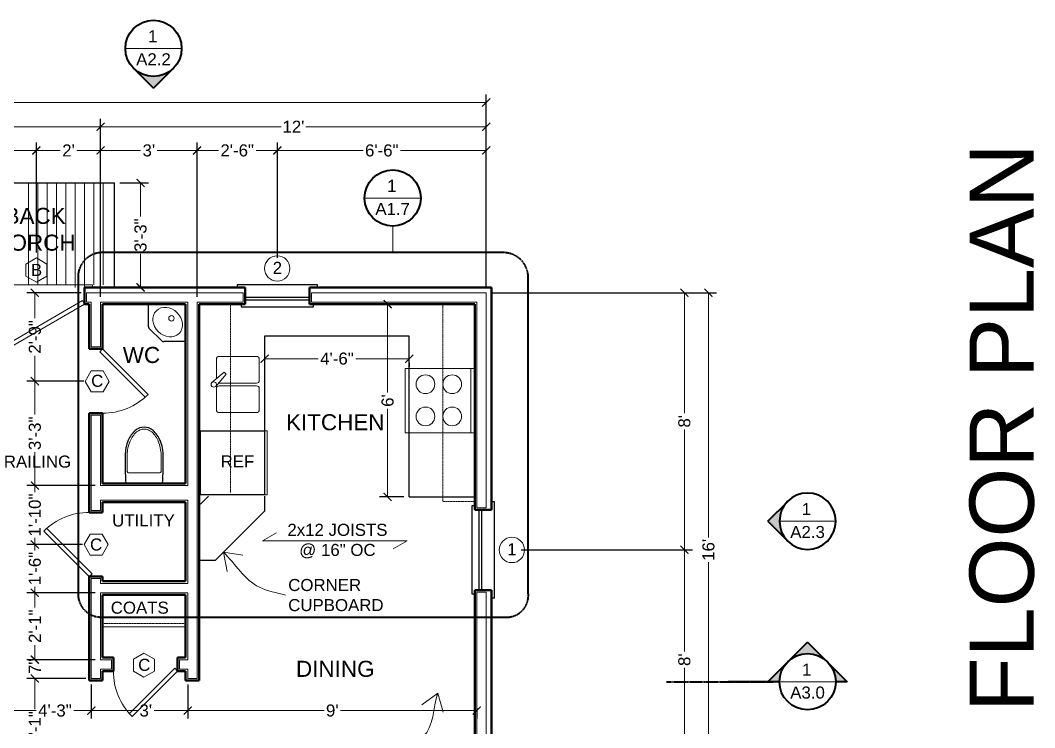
# Model space of a CAD drawing. Header units: inches. Extents: x -54 to 15382, y 469 to 41738.
# Drawn here: x 2046 to 2424.8, y 6606.9 to 6871 of the extents above; entities that cross this region are included whole.
import ezdxf

# ---------------------------------------------------------------- set-up
doc = ezdxf.new("R2010")
doc.units = ezdxf.units.IN
doc.header["$MEASUREMENT"] = 0
doc.linetypes.add('CENTER', pattern=[2, 1.25, -0.25, 0.25, -0.25])
doc.linetypes.add('DASHED2', pattern=[0.375, 0.25, -0.125])
doc.layers.get('0').update_dxf_attribs({"lineweight": 9})
for name, color, linetype, lineweight in [('1', 7, 'Continuous', 9), ('2', 7, 'Continuous', 18), ('3', 7, 'Continuous', 30), ('5', 7, 'Continuous', 50), ('A-DIMSx', 7, 'Continuous', 9), ('A-LINK', 7, 'Continuous', 40), ('A-SYMB', 7, 'Continuous', 18), ('A-TEXTx', 7, 'Continuous', 18)]:
    doc.layers.add(name, color=color, linetype=linetype, lineweight=lineweight)
doc.styles.get("Standard").update_dxf_attribs({"font": 'arial.ttf'})
doc.dimstyles.get("Standard").update_dxf_attribs({"dimtxt": 3, "dimasz": 2, "dimexe": 0.03125, "dimexo": 0.0625, "dimgap": 0.03125, "dimtad": 0, "dimtoh": 1, "dimdec": 4, "dimlfac": 0.99985, "dimzin": 0, "dimdsep": 46, "dimlunit": 4, "dimtxsty": 'Standard', "dimblk": 'ARCHTICK', "dimblk1": 'ARCHTICK', "dimblk2": 'ARCHTICK', "dimcen": 0.09, "dimclrt": 256, "dimadec": 0, "dimazin": 0, "dimtfac": 1, "dimtdec": 4, "dimtofl": 0, "dimtmove": 0, "dimatfit": 3, "dimfxl": 1, "dimtolj": 1, "dimtzin": 0, "dimarcsym": 0})

# ---------------------------------------------------------------- blocks, each defined once
blk = doc.blocks.new('window plan 24')
at = {"layer": '1'}
for p, q in [((181.69, 1833.26), (181.69, 1836.76)), ((207.19, 1833.26), (207.19, 1836.76))]:
    blk.add_line(p, q, dxfattribs=at)
at = {"layer": '3'}
for p, q in [((209.44, 1839.76), (179.44, 1839.76)), ((179.44, 1839.76), (179.44, 1838.76)), ((209.44, 1838.76), (209.44, 1839.76)), ((206.44, 1835.04), (182.44, 1835.04)), ((206.44, 1834.04), (182.44, 1834.04)), ((180.94, 1832.51), (180.94, 1831.51)), ((180.94, 1831.51), (207.94, 1831.51)), ((207.94, 1831.51), (207.94, 1832.51))]:
    blk.add_line(p, q, dxfattribs=at)
at = {"layer": '5'}
for p, q in [((182.44, 1832.51), (182.44, 1838.76)), ((206.44, 1832.51), (206.44, 1838.76))]:
    blk.add_line(p, q, dxfattribs=at)
blk = doc.blocks.new('window plan 30')
at = {"layer": '1'}
for p, q in [((181.94, 1684.26), (181.94, 1680.76)), ((213.44, 1684.26), (213.44, 1680.76))]:
    blk.add_line(p, q, dxfattribs=at)
at = {"layer": '3'}
for p, q in [((181.19, 1685.01), (181.19, 1686.01)), ((181.19, 1686.01), (214.19, 1686.01)), ((214.19, 1686.01), (214.19, 1685.01)), ((212.69, 1683.48), (182.69, 1683.48)), ((212.69, 1682.48), (182.69, 1682.48)), ((179.69, 1677.76), (179.69, 1678.76)), ((215.69, 1678.76), (215.69, 1677.76)), ((215.69, 1677.76), (179.69, 1677.76))]:
    blk.add_line(p, q, dxfattribs=at)
at = {"layer": '5'}
for p, q in [((182.69, 1685.01), (182.69, 1678.76)), ((212.69, 1685.01), (212.69, 1678.76))]:
    blk.add_line(p, q, dxfattribs=at)
blk = doc.blocks.new('door plan 24')
at = {"layer": '1'}
for p, q in [((356.81, 1360.16), (360.31, 1360.16)), ((357.12, 1336.47), (340.15, 1353.44)), ((356.06, 1335.41), (339.09, 1352.38)), ((356.06, 1335.41), (357.12, 1336.47)), ((356.81, 1334.66), (360.31, 1334.66))]:
    blk.add_line(p, q, dxfattribs=at)
blk.add_arc((356.06, 1335.41), 24, 90, 135, dxfattribs=at)
at = {"layer": '5'}
for p, q in [((361.06, 1359.41), (356.06, 1359.41)), ((361.06, 1335.41), (356.06, 1335.41))]:
    blk.add_line(p, q, dxfattribs=at)
blk = doc.blocks.new('door plan 36 thirdclosed')
at = {"layer": '1'}
for p, q in [((6155.96, 1261.81), (6155.96, 1265.31)), ((6193.46, 1261.81), (6193.46, 1265.31))]:
    blk.add_line(p, q, dxfattribs=at)
at = {"layer": '1', "lineweight": 5, "ltscale": 0.1}
for p, q in [((6191.96, 1262.36), (6160.78, 1244.36)), ((6191.96, 1262.36), (6192.71, 1261.06)), ((6192.71, 1261.06), (6161.53, 1243.06))]:
    blk.add_line(p, q, dxfattribs=at)
at = {"layer": '1'}
blk.add_arc((6192.71, 1261.06), 36, 180, 210, dxfattribs=at)
at = {"layer": '2'}
for p, q in [((6195.71, 1268.31), (6153.71, 1268.31)), ((6153.71, 1268.31), (6153.71, 1267.31)), ((6195.71, 1267.31), (6195.71, 1268.31))]:
    blk.add_line(p, q, dxfattribs=at)
at = {"layer": '5'}
for p, q in [((6156.71, 1261.06), (6156.71, 1267.31)), ((6192.71, 1261.06), (6192.71, 1267.31))]:
    blk.add_line(p, q, dxfattribs=at)
blk = doc.blocks.new('_ArchTick')
at = {"color": 0, "linetype": 'ByBlock', "lineweight": 0, "const_width": 0.15}
blk.add_lwpolyline([(-0.5, -0.5), (0.5, 0.5)], dxfattribs=at)
blk = doc.blocks.new('*D47')
at = {"layer": 'A-DIMSx', "color": 0, "lineweight": -2, "ltscale": 0.1}
for p, q in [((2020, 6812.27), (2020, 6825.4)), ((2052, 6784.28), (2052, 6825.4))]:
    blk.add_line(p, q, dxfattribs=at)
at = {"layer": 'A-DIMSx', "color": 0, "lineweight": 5, "ltscale": 0.1}
for p, q in [((2020, 6822.4), (2028.97, 6822.4)), ((2052, 6822.4), (2043.03, 6822.4))]:
    blk.add_line(p, q, dxfattribs=at)
at = {"layer": 'A-DIMSx', "color": 0, "lineweight": 5, "xscale": 3, "yscale": 3, "zscale": 3, "rotation": 180}
blk.add_blockref('_ArchTick', (2020, 6822.4), dxfattribs=at)
at = {"layer": 'A-DIMSx', "color": 0, "lineweight": 5, "xscale": 3, "yscale": 3, "zscale": 3}
blk.add_blockref('_ArchTick', (2052, 6822.4), dxfattribs=at)
at = {"layer": 'A-DIMSx', "ltscale": 0.25, "insert": (2036, 6822.4), "char_height": 4.5, "attachment_point": 5}
blk.add_mtext('\\A1;2\'-8"', dxfattribs=at)
blk = doc.blocks.new('*D48')
at = {"layer": 'A-DIMSx', "color": 0, "lineweight": -2, "ltscale": 0.1}
for p, q in [((2052, 6784.28), (2052, 6825.4)), ((2076, 6773.78), (2076, 6825.4))]:
    blk.add_line(p, q, dxfattribs=at)
at = {"layer": 'A-DIMSx', "color": 0, "lineweight": 5, "ltscale": 0.1}
for p, q in [((2052, 6822.4), (2060.89, 6822.4)), ((2076, 6822.4), (2067.11, 6822.4))]:
    blk.add_line(p, q, dxfattribs=at)
at = {"layer": 'A-DIMSx', "color": 0, "lineweight": 5, "xscale": 3, "yscale": 3, "zscale": 3, "rotation": 180}
blk.add_blockref('_ArchTick', (2052, 6822.4), dxfattribs=at)
at = {"layer": 'A-DIMSx', "color": 0, "lineweight": 5, "xscale": 3, "yscale": 3, "zscale": 3}
blk.add_blockref('_ArchTick', (2076, 6822.4), dxfattribs=at)
at = {"layer": 'A-DIMSx', "ltscale": 0.25, "insert": (2064, 6822.4), "char_height": 4.5, "attachment_point": 5}
blk.add_mtext("\\A1;2'", dxfattribs=at)
blk = doc.blocks.new('*D49')
at = {"layer": 'A-DIMSx', "color": 0, "lineweight": -2, "ltscale": 0.1}
for p, q in [((2076, 6773.78), (2076, 6825.4)), ((2112, 6773.78), (2112, 6825.4))]:
    blk.add_line(p, q, dxfattribs=at)
at = {"layer": 'A-DIMSx', "color": 0, "lineweight": 5, "ltscale": 0.1}
for p, q in [((2076, 6822.4), (2090.93, 6822.4)), ((2112, 6822.4), (2097.07, 6822.4))]:
    blk.add_line(p, q, dxfattribs=at)
at = {"layer": 'A-DIMSx', "color": 0, "lineweight": 5, "xscale": 3, "yscale": 3, "zscale": 3, "rotation": 180}
blk.add_blockref('_ArchTick', (2076, 6822.4), dxfattribs=at)
at = {"layer": 'A-DIMSx', "color": 0, "lineweight": 5, "xscale": 3, "yscale": 3, "zscale": 3}
blk.add_blockref('_ArchTick', (2112, 6822.4), dxfattribs=at)
at = {"layer": 'A-DIMSx', "ltscale": 0.25, "insert": (2094, 6822.4), "char_height": 4.5, "attachment_point": 5}
blk.add_mtext("\\A1;3'", dxfattribs=at)
blk = doc.blocks.new('*D50')
at = {"layer": 'A-DIMSx', "color": 0, "lineweight": -2, "ltscale": 0.1}
for p, q in [((2142, 6782.28), (2142, 6825.4)), ((2220, 6777.28), (2220, 6825.4))]:
    blk.add_line(p, q, dxfattribs=at)
at = {"layer": 'A-DIMSx', "color": 0, "lineweight": 5, "ltscale": 0.1}
for p, q in [((2142, 6822.4), (2174.01, 6822.4)), ((2220, 6822.4), (2187.99, 6822.4))]:
    blk.add_line(p, q, dxfattribs=at)
at = {"layer": 'A-DIMSx', "color": 0, "lineweight": 5, "xscale": 3, "yscale": 3, "zscale": 3, "rotation": 180}
blk.add_blockref('_ArchTick', (2142, 6822.4), dxfattribs=at)
at = {"layer": 'A-DIMSx', "color": 0, "lineweight": 5, "xscale": 3, "yscale": 3, "zscale": 3}
blk.add_blockref('_ArchTick', (2220, 6822.4), dxfattribs=at)
at = {"layer": 'A-DIMSx', "ltscale": 0.25, "insert": (2181, 6822.4), "char_height": 4.5, "attachment_point": 5}
blk.add_mtext('\\A1;6\'-6"', dxfattribs=at)
blk = doc.blocks.new('*D51')
at = {"layer": 'A-DIMSx', "color": 0, "lineweight": -2, "ltscale": 0.1}
for p, q in [((2112, 6767.77), (2112, 6825.4)), ((2142, 6782.28), (2142, 6825.4))]:
    blk.add_line(p, q, dxfattribs=at)
at = {"layer": 'A-DIMSx', "color": 0, "lineweight": 5, "ltscale": 0.1}
for p, q in [((2112, 6822.4), (2119.97, 6822.4)), ((2142, 6822.4), (2134.03, 6822.4))]:
    blk.add_line(p, q, dxfattribs=at)
at = {"layer": 'A-DIMSx', "color": 0, "lineweight": 5, "xscale": 3, "yscale": 3, "zscale": 3, "rotation": 180}
blk.add_blockref('_ArchTick', (2112, 6822.4), dxfattribs=at)
at = {"layer": 'A-DIMSx', "color": 0, "lineweight": 5, "xscale": 3, "yscale": 3, "zscale": 3}
blk.add_blockref('_ArchTick', (2142, 6822.4), dxfattribs=at)
at = {"layer": 'A-DIMSx', "ltscale": 0.25, "insert": (2127, 6822.4), "char_height": 4.5, "attachment_point": 5}
blk.add_mtext('\\A1;2\'-6"', dxfattribs=at)
blk = doc.blocks.new('*D52')
at = {"layer": 'A-DIMSx', "color": 0, "lineweight": -2, "ltscale": 0.1}
for p, q in [((1836, 6777.28), (1836, 6843.28)), ((2220, 6777.28), (2220, 6843.28))]:
    blk.add_line(p, q, dxfattribs=at)
at = {"layer": 'A-DIMSx', "color": 0, "lineweight": 5, "ltscale": 0.1}
for p, q in [((1836, 6840.28), (2023.18, 6840.28)), ((2220, 6840.28), (2032.82, 6840.28))]:
    blk.add_line(p, q, dxfattribs=at)
at = {"layer": 'A-DIMSx', "color": 0, "lineweight": 5, "xscale": 3, "yscale": 3, "zscale": 3, "rotation": 180}
blk.add_blockref('_ArchTick', (1836, 6840.28), dxfattribs=at)
at = {"layer": 'A-DIMSx', "color": 0, "lineweight": 5, "xscale": 3, "yscale": 3, "zscale": 3}
blk.add_blockref('_ArchTick', (2220, 6840.28), dxfattribs=at)
at = {"layer": 'A-DIMSx', "ltscale": 0.25, "insert": (2028, 6840.28), "char_height": 4.5, "attachment_point": 5}
blk.add_mtext("\\A1;32'", dxfattribs=at)
blk = doc.blocks.new('*D54')
at = {"layer": 'A-DIMSx', "color": 0, "lineweight": -2, "ltscale": 0.1}
for p, q in [((2076, 6767.77), (2076, 6834.27)), ((2220, 6771.27), (2220, 6834.27))]:
    blk.add_line(p, q, dxfattribs=at)
at = {"layer": 'A-DIMSx', "color": 0, "lineweight": 5, "ltscale": 0.1}
for p, q in [((2076, 6831.27), (2143.39, 6831.27)), ((2220, 6831.27), (2152.61, 6831.27))]:
    blk.add_line(p, q, dxfattribs=at)
at = {"layer": 'A-DIMSx', "color": 0, "lineweight": 5, "xscale": 3, "yscale": 3, "zscale": 3, "rotation": 180}
blk.add_blockref('_ArchTick', (2076, 6831.27), dxfattribs=at)
at = {"layer": 'A-DIMSx', "color": 0, "lineweight": 5, "xscale": 3, "yscale": 3, "zscale": 3}
blk.add_blockref('_ArchTick', (2220, 6831.27), dxfattribs=at)
at = {"layer": 'A-DIMSx', "ltscale": 0.25, "insert": (2148, 6831.27), "char_height": 4.5, "attachment_point": 5}
blk.add_mtext("\\A1;12'", dxfattribs=at)
blk = doc.blocks.new('*D55')
at = {"layer": 'A-DIMSx', "color": 0, "lineweight": -2, "ltscale": 0.1}
for p, q in [((2222, 6769.27), (2306, 6769.27)), ((2222, 6577.27), (2306, 6577.27))]:
    blk.add_line(p, q, dxfattribs=at)
at = {"layer": 'A-DIMSx', "color": 0, "lineweight": 5, "ltscale": 0.1}
for p, q in [((2303, 6769.27), (2303, 6677.88)), ((2303, 6577.27), (2303, 6668.67))]:
    blk.add_line(p, q, dxfattribs=at)
at = {"layer": 'A-DIMSx', "color": 0, "lineweight": 5, "xscale": 3, "yscale": 3, "zscale": 3}
for p, rotation in [((2303, 6769.27), 90), ((2303, 6577.27), 270)]:
    blk.add_blockref('_ArchTick', p, dxfattribs=dict(at, rotation=rotation))
at = {"layer": 'A-DIMSx', "ltscale": 0.25, "insert": (2303, 6673.27), "char_height": 4.5, "attachment_point": 5, "rotation": 90}
blk.add_mtext("\\A1;16'", dxfattribs=at)
blk = doc.blocks.new('*D71')
at = {"layer": 'A-DIMSx', "color": 0, "lineweight": -2, "ltscale": 0.1}
for p, q in [((2070.5, 6625.27), (2048.43, 6625.27)), ((2070.5, 6588.27), (2048.43, 6588.27))]:
    blk.add_line(p, q, dxfattribs=at)
at = {"layer": 'A-DIMSx', "color": 0, "lineweight": 5, "ltscale": 0.1}
for p, q in [((2051.43, 6625.27), (2051.43, 6613.77)), ((2051.43, 6588.27), (2051.43, 6599.78))]:
    blk.add_line(p, q, dxfattribs=at)
at = {"layer": 'A-DIMSx', "color": 0, "lineweight": 5, "xscale": 3, "yscale": 3, "zscale": 3}
for p, rotation in [((2051.43, 6625.27), 90), ((2051.43, 6588.27), 270)]:
    blk.add_blockref('_ArchTick', p, dxfattribs=dict(at, rotation=rotation))
at = {"layer": 'A-DIMSx', "ltscale": 0.25, "insert": (2051.43, 6606.77), "char_height": 4.5, "attachment_point": 5, "rotation": 90}
blk.add_mtext('\\A1;3\'-1"', dxfattribs=at)
blk = doc.blocks.new('*D72')
at = {"layer": 'A-DIMSx', "color": 0, "lineweight": -2, "ltscale": 0.1}
for p, q in [((2074, 6657.27), (2048.43, 6657.27)), ((2074, 6632.27), (2048.43, 6632.27))]:
    blk.add_line(p, q, dxfattribs=at)
at = {"layer": 'A-DIMSx', "color": 0, "lineweight": 5, "ltscale": 0.1}
for p, q in [((2051.43, 6657.27), (2051.43, 6651.81)), ((2051.43, 6632.27), (2051.43, 6637.74))]:
    blk.add_line(p, q, dxfattribs=at)
at = {"layer": 'A-DIMSx', "color": 0, "lineweight": 5, "xscale": 3, "yscale": 3, "zscale": 3}
for p, rotation in [((2051.43, 6657.27), 90), ((2051.43, 6632.27), 270)]:
    blk.add_blockref('_ArchTick', p, dxfattribs=dict(at, rotation=rotation))
at = {"layer": 'A-DIMSx', "ltscale": 0.25, "insert": (2051.43, 6644.77), "char_height": 4.5, "attachment_point": 5, "rotation": 90}
blk.add_mtext('\\A1;2\'-1"', dxfattribs=at)
blk = doc.blocks.new('*D73')
at = {"layer": 'A-DIMSx', "color": 0, "lineweight": -2, "ltscale": 0.1}
for p, q in [((2069.24, 6675.28), (2048.43, 6675.28)), ((2074, 6657.27), (2048.43, 6657.27))]:
    blk.add_line(p, q, dxfattribs=at)
at = {"layer": 'A-DIMSx', "color": 0, "lineweight": 5, "ltscale": 0.1}
for p, q in [((2051.43, 6675.28), (2051.43, 6673.06)), ((2051.43, 6657.27), (2051.43, 6659.49))]:
    blk.add_line(p, q, dxfattribs=at)
at = {"layer": 'A-DIMSx', "color": 0, "lineweight": 5, "xscale": 3, "yscale": 3, "zscale": 3}
for p, rotation in [((2051.43, 6675.28), 90), ((2051.43, 6657.27), 270)]:
    blk.add_blockref('_ArchTick', p, dxfattribs=dict(at, rotation=rotation))
at = {"layer": 'A-DIMSx', "ltscale": 0.25, "insert": (2051.43, 6666.28), "char_height": 4.5, "attachment_point": 5, "rotation": 90}
blk.add_mtext('\\A1;1\'-6"', dxfattribs=at)
blk = doc.blocks.new('*D74')
at = {"layer": 'A-DIMSx', "color": 0, "lineweight": -2, "ltscale": 0.1}
for p, q in [((2074, 6697.27), (2048.43, 6697.27)), ((2069.24, 6675.28), (2048.43, 6675.28))]:
    blk.add_line(p, q, dxfattribs=at)
at = {"layer": 'A-DIMSx', "color": 0, "lineweight": 5, "ltscale": 0.1}
for p, q in [((2051.43, 6697.27), (2051.43, 6694.81)), ((2051.43, 6675.28), (2051.43, 6677.74))]:
    blk.add_line(p, q, dxfattribs=at)
at = {"layer": 'A-DIMSx', "color": 0, "lineweight": 5, "xscale": 3, "yscale": 3, "zscale": 3}
for p, rotation in [((2051.43, 6697.27), 90), ((2051.43, 6675.28), 270)]:
    blk.add_blockref('_ArchTick', p, dxfattribs=dict(at, rotation=rotation))
at = {"layer": 'A-DIMSx', "ltscale": 0.25, "insert": (2051.43, 6686.28), "char_height": 4.5, "attachment_point": 5, "rotation": 90}
blk.add_mtext('\\A1;1\'-10"', dxfattribs=at)
blk = doc.blocks.new('*D75')
at = {"layer": 'A-DIMSx', "color": 0, "lineweight": -2, "ltscale": 0.1}
for p, q in [((2069.75, 6736.28), (2048.43, 6736.28)), ((2074, 6697.27), (2048.43, 6697.27))]:
    blk.add_line(p, q, dxfattribs=at)
at = {"layer": 'A-DIMSx', "color": 0, "lineweight": 5, "ltscale": 0.1}
for p, q in [((2051.43, 6736.28), (2051.43, 6723.77)), ((2051.43, 6697.27), (2051.43, 6709.78))]:
    blk.add_line(p, q, dxfattribs=at)
at = {"layer": 'A-DIMSx', "color": 0, "lineweight": 5, "xscale": 3, "yscale": 3, "zscale": 3}
for p, rotation in [((2051.43, 6736.28), 90), ((2051.43, 6697.27), 270)]:
    blk.add_blockref('_ArchTick', p, dxfattribs=dict(at, rotation=rotation))
at = {"layer": 'A-DIMSx', "ltscale": 0.25, "insert": (2051.43, 6716.78), "char_height": 4.5, "attachment_point": 5, "rotation": 90}
blk.add_mtext('\\A1;3\'-3"', dxfattribs=at)
blk = doc.blocks.new('*D76')
at = {"layer": 'A-DIMSx', "color": 0, "lineweight": -2, "ltscale": 0.1}
for p, q in [((2068.75, 6769.27), (2048.43, 6769.27)), ((2069.75, 6736.28), (2048.43, 6736.28))]:
    blk.add_line(p, q, dxfattribs=at)
at = {"layer": 'A-DIMSx', "color": 0, "lineweight": 5, "ltscale": 0.1}
for p, q in [((2051.43, 6769.27), (2051.43, 6759.81)), ((2051.43, 6736.28), (2051.43, 6745.74))]:
    blk.add_line(p, q, dxfattribs=at)
at = {"layer": 'A-DIMSx', "color": 0, "lineweight": 5, "xscale": 3, "yscale": 3, "zscale": 3}
for p, rotation in [((2051.43, 6769.27), 90), ((2051.43, 6736.28), 270)]:
    blk.add_blockref('_ArchTick', p, dxfattribs=dict(at, rotation=rotation))
at = {"layer": 'A-DIMSx', "ltscale": 0.25, "insert": (2051.43, 6752.78), "char_height": 4.5, "attachment_point": 5, "rotation": 90}
blk.add_mtext('\\A1;2\'-9"', dxfattribs=at)
blk = doc.blocks.new('*D78')
at = {"layer": 'A-DIMSx', "color": 0, "lineweight": -2, "ltscale": 0.1}
for p, q in [((2021.5, 6624.77), (2021.5, 6610.26)), ((2072.5, 6623.02), (2072.5, 6610.26))]:
    blk.add_line(p, q, dxfattribs=at)
at = {"layer": 'A-DIMSx', "color": 0, "lineweight": 5, "ltscale": 0.1}
for p, q in [((2021.5, 6613.26), (2051.86, 6613.26)), ((2072.5, 6613.26), (2066, 6613.26))]:
    blk.add_line(p, q, dxfattribs=at)
at = {"layer": 'A-DIMSx', "color": 0, "lineweight": 5, "xscale": 3, "yscale": 3, "zscale": 3, "rotation": 180}
blk.add_blockref('_ArchTick', (2021.5, 6613.26), dxfattribs=at)
at = {"layer": 'A-DIMSx', "color": 0, "lineweight": 5, "xscale": 3, "yscale": 3, "zscale": 3}
blk.add_blockref('_ArchTick', (2072.5, 6613.26), dxfattribs=at)
at = {"layer": 'A-DIMSx', "ltscale": 0.25, "insert": (2058.93, 6613.26), "char_height": 4.5, "attachment_point": 5}
blk.add_mtext('\\A1;4\'-3"', dxfattribs=at)
blk = doc.blocks.new('*D79')
at = {"layer": 'A-DIMSx', "color": 0, "lineweight": -2, "ltscale": 0.1}
for p, q in [((2072.5, 6623.02), (2072.5, 6610.26)), ((2108.5, 6623.02), (2108.5, 6610.26))]:
    blk.add_line(p, q, dxfattribs=at)
at = {"layer": 'A-DIMSx', "color": 0, "lineweight": 5, "ltscale": 0.1}
for p, q in [((2072.5, 6613.26), (2089.79, 6613.26)), ((2108.5, 6613.26), (2095.93, 6613.26))]:
    blk.add_line(p, q, dxfattribs=at)
at = {"layer": 'A-DIMSx', "color": 0, "lineweight": 5, "xscale": 3, "yscale": 3, "zscale": 3, "rotation": 180}
blk.add_blockref('_ArchTick', (2072.5, 6613.26), dxfattribs=at)
at = {"layer": 'A-DIMSx', "color": 0, "lineweight": 5, "xscale": 3, "yscale": 3, "zscale": 3}
blk.add_blockref('_ArchTick', (2108.5, 6613.26), dxfattribs=at)
at = {"layer": 'A-DIMSx', "ltscale": 0.25, "insert": (2092.86, 6613.26), "char_height": 4.5, "attachment_point": 5}
blk.add_mtext("\\A1;3'", dxfattribs=at)
blk = doc.blocks.new('*D80')
at = {"layer": 'A-DIMSx', "color": 0, "lineweight": -2, "ltscale": 0.1}
for p, q in [((2108.5, 6623.02), (2108.5, 6610.26)), ((2216.5, 6614.2), (2216.5, 6610.26))]:
    blk.add_line(p, q, dxfattribs=at)
at = {"layer": 'A-DIMSx', "color": 0, "lineweight": 5, "ltscale": 0.1}
for p, q in [((2108.5, 6613.26), (2159.44, 6613.26)), ((2216.5, 6613.26), (2165.56, 6613.26))]:
    blk.add_line(p, q, dxfattribs=at)
at = {"layer": 'A-DIMSx', "color": 0, "lineweight": 5, "xscale": 3, "yscale": 3, "zscale": 3, "rotation": 180}
blk.add_blockref('_ArchTick', (2108.5, 6613.26), dxfattribs=at)
at = {"layer": 'A-DIMSx', "color": 0, "lineweight": 5, "xscale": 3, "yscale": 3, "zscale": 3}
blk.add_blockref('_ArchTick', (2216.5, 6613.26), dxfattribs=at)
at = {"layer": 'A-DIMSx', "ltscale": 0.25, "insert": (2162.5, 6613.26), "char_height": 4.5, "attachment_point": 5}
blk.add_mtext("\\A1;9'", dxfattribs=at)
blk = doc.blocks.new('Elevation Callout - 1')
at = {"layer": 'A-LINK', "ltscale": 0.1}
blk.add_hatch(color=256, dxfattribs=at).paths.add_polyline_path([(2031.59, 7377.65), (2039.01, 7370.23), (2046.43, 7377.65, -0.198912), (2039.01, 7374.58, -0.198912)])
for q in [(2031.59, 7377.65), (2046.43, 7377.65)]:
    blk.add_line((2039.01, 7370.23), q, dxfattribs=at)
blk.add_circle((2039.01, 7385.08), 10.5, dxfattribs=at)
blk = doc.blocks.new('Section Callout')
at = {"layer": 'A-LINK', "ltscale": 0.1}
h = blk.add_hatch(color=256, dxfattribs=at)
h.paths.add_polyline_path([(1891.06, 7392.5), (1883.64, 7385.08), (1891.06, 7377.65, -0.198912), (1887.98, 7385.08, -0.198912)])
h.paths.add_polyline_path([(1898.48, 7399.92), (1891.06, 7392.5, -0.198912), (1898.48, 7395.58)])
h.paths.add_polyline_path([(1891.06, 7377.65), (1898.48, 7370.23), (1898.48, 7374.58, -0.198912)])
for p, q in [((1883.64, 7385.08), (1898.48, 7399.92)), ((1898.48, 7399.92), (1898.48, 7395.58)), ((1883.64, 7385.08), (1898.48, 7370.23)), ((1898.48, 7374.58), (1898.48, 7370.23)), ((1898.48, 7370.23), (1898.48, 7355.49))]:
    blk.add_line(p, q, dxfattribs=at)
blk.add_circle((1898.48, 7385.08), 10.5, dxfattribs=at)
blk = doc.blocks.new('*D133')
at = {"layer": 'A-DIMSx', "color": 0, "lineweight": -2, "ltscale": 0.1}
for p, q in [((1980, 6767.84), (1980, 6834.27)), ((2076, 6767.77), (2076, 6834.27))]:
    blk.add_line(p, q, dxfattribs=at)
at = {"layer": 'A-DIMSx', "color": 0, "lineweight": 5, "ltscale": 0.1}
for p, q in [((1980, 6831.27), (2024.94, 6831.27)), ((2076, 6831.27), (2031.06, 6831.27))]:
    blk.add_line(p, q, dxfattribs=at)
at = {"layer": 'A-DIMSx', "color": 0, "lineweight": 5, "xscale": 3, "yscale": 3, "zscale": 3, "rotation": 180}
blk.add_blockref('_ArchTick', (1980, 6831.27), dxfattribs=at)
at = {"layer": 'A-DIMSx', "color": 0, "lineweight": 5, "xscale": 3, "yscale": 3, "zscale": 3}
blk.add_blockref('_ArchTick', (2076, 6831.27), dxfattribs=at)
at = {"layer": 'A-DIMSx', "ltscale": 0.25, "insert": (2028, 6831.27), "char_height": 4.5, "attachment_point": 5}
blk.add_mtext("\\A1;8'", dxfattribs=at)
blk = doc.blocks.new('Sink - Kitchen - 2')
at = {"layer": '2', "ltscale": 0.25}
for p, q in [((477.64, 6743.74), (473.04, 6739.85)), ((478.35, 6743.03), (477.64, 6743.74)), ((474.46, 6738.44), (478.35, 6743.03))]:
    blk.add_line(p, q, dxfattribs=at)
blk.add_lwpolyline([(475.5, 6739.67, 0.06211), (475.75, 6739.64), (489.75, 6739.64, 0.414214), (490.75, 6740.64), (490.75, 6748.64, 0.414214), (489.75, 6749.64), (475.75, 6749.64, 0.414214), (474.75, 6748.64), (474.75, 6741.29)], format="xyb", dxfattribs=at)
blk.add_lwpolyline([(474.75, 6737.64), (474.75, 6729.64, 0.414214), (475.75, 6728.64), (489.75, 6728.64, 0.414214), (490.75, 6729.64), (490.75, 6737.64, 0.414214), (489.75, 6738.64), (475.75, 6738.64, 0.414214)], format="xyb", close=True, dxfattribs=at)
blk.add_circle((473.75, 6739.14), 1, dxfattribs=at)
blk = doc.blocks.new('Sink - Corner - 1')
at = {"layer": '1', "ltscale": 0.25}
blk.add_circle((455.35, 6747.12), 1, dxfattribs=at)
at = {"layer": '2', "ltscale": 0.25}
blk.add_ellipse((453.94, 6745.7), major_axis=(4.24, -4.24), ratio=0.833333, dxfattribs=at)
at = {"layer": '3', "ltscale": 0.25}
for p, q in [((446.65, 6752.42), (460.65, 6752.42)), ((446.65, 6752.42), (446.65, 6744.21)), ((460.65, 6752.42), (460.65, 6738.42)), ((451.73, 6738.71), (446.95, 6743.5)), ((460.65, 6738.42), (452.44, 6738.42))]:
    blk.add_line(p, q, dxfattribs=at)
for centre, start, end in [((447.65, 6744.21), 180, 225), ((452.44, 6739.42), 225, 270)]:
    blk.add_arc(centre, 1, start, end, dxfattribs=at)
blk = doc.blocks.new('*D139')
at = {"layer": 'A-DIMSx', "color": 0, "lineweight": -2, "ltscale": 0.1}
for p, q in [((2222, 6769.27), (2297, 6769.27)), ((2233, 6673.28), (2297, 6673.28))]:
    blk.add_line(p, q, dxfattribs=at)
at = {"layer": 'A-DIMSx', "color": 0, "lineweight": 5, "ltscale": 0.1}
for p, q in [((2294, 6769.27), (2294, 6724.34)), ((2294, 6673.28), (2294, 6718.22))]:
    blk.add_line(p, q, dxfattribs=at)
at = {"layer": 'A-DIMSx', "color": 0, "lineweight": 5, "xscale": 3, "yscale": 3, "zscale": 3}
for p, rotation in [((2294, 6769.27), 90), ((2294, 6673.28), 270)]:
    blk.add_blockref('_ArchTick', p, dxfattribs=dict(at, rotation=rotation))
at = {"layer": 'A-DIMSx', "ltscale": 0.25, "insert": (2294, 6721.28), "char_height": 4.5, "attachment_point": 5, "rotation": 90}
blk.add_mtext("\\A1;8'", dxfattribs=at)
blk = doc.blocks.new('*D140')
at = {"layer": 'A-DIMSx', "color": 0, "lineweight": 5, "ltscale": 0.1}
for p, q in [((2294, 6673.28), (2294, 6635.32)), ((2294, 6577.27), (2294, 6629.2))]:
    blk.add_line(p, q, dxfattribs=at)
at = {"layer": 'A-DIMSx', "color": 0, "lineweight": 5, "xscale": 3, "yscale": 3, "zscale": 3}
for p, rotation in [((2294, 6673.28), 90), ((2294, 6577.27), 270)]:
    blk.add_blockref('_ArchTick', p, dxfattribs=dict(at, rotation=rotation))
at = {"layer": 'A-DIMSx', "ltscale": 0.25, "insert": (2294, 6632.26), "char_height": 4.5, "attachment_point": 5, "rotation": 90}
blk.add_mtext("\\A1;8'", dxfattribs=at)
blk = doc.blocks.new('*D141')
at = {"layer": 'A-DIMSx', "color": 0, "lineweight": -2, "ltscale": 0.1}
for p, q in [((2181.75, 6765.02), (2180.18, 6765.02)), ((2189.25, 6693.02), (2180.18, 6693.02))]:
    blk.add_line(p, q, dxfattribs=at)
at = {"layer": 'A-DIMSx', "color": 0, "lineweight": 5, "ltscale": 0.1}
for p, q in [((2183.18, 6765.02), (2183.18, 6732.09)), ((2183.18, 6693.02), (2183.18, 6725.96))]:
    blk.add_line(p, q, dxfattribs=at)
at = {"layer": 'A-DIMSx', "color": 0, "lineweight": 5, "xscale": 3, "yscale": 3, "zscale": 3}
for p, rotation in [((2183.18, 6765.02), 90), ((2183.18, 6693.02), 270)]:
    blk.add_blockref('_ArchTick', p, dxfattribs=dict(at, rotation=rotation))
at = {"layer": 'A-DIMSx', "ltscale": 0.25, "insert": (2183.18, 6729.02), "char_height": 4.5, "attachment_point": 5, "rotation": 90}
blk.add_mtext("\\A1;6'", dxfattribs=at)
blk = doc.blocks.new('*D142')
at = {"layer": 'A-DIMSx', "color": 0, "lineweight": 5, "ltscale": 0.1}
for p, q in [((2137.25, 6744.66), (2157.18, 6744.66)), ((2191.25, 6744.66), (2171.32, 6744.66))]:
    blk.add_line(p, q, dxfattribs=at)
at = {"layer": 'A-DIMSx', "color": 0, "lineweight": -2, "ltscale": 0.1}
for p, q in [((2137.25, 6743.16), (2137.25, 6741.66)), ((2191.25, 6743.08), (2191.25, 6741.66))]:
    blk.add_line(p, q, dxfattribs=at)
at = {"layer": 'A-DIMSx', "color": 0, "lineweight": 5, "xscale": 3, "yscale": 3, "zscale": 3, "rotation": 180}
blk.add_blockref('_ArchTick', (2137.25, 6744.66), dxfattribs=at)
at = {"layer": 'A-DIMSx', "color": 0, "lineweight": 5, "xscale": 3, "yscale": 3, "zscale": 3}
blk.add_blockref('_ArchTick', (2191.25, 6744.66), dxfattribs=at)
at = {"layer": 'A-DIMSx', "ltscale": 0.25, "insert": (2164.25, 6744.66), "char_height": 4.5, "attachment_point": 5}
blk.add_mtext('\\A1;4\'-6"', dxfattribs=at)
blk = doc.blocks.new('*D143')
at = {"layer": 'A-DIMSx', "color": 0, "lineweight": 5, "ltscale": 0.1}
for p, q in [((2051.43, 6632.27), (2051.43, 6635.27)), ((2051.43, 6625.27), (2051.43, 6622.27))]:
    blk.add_line(p, q, dxfattribs=at)
at = {"layer": 'A-DIMSx', "color": 0, "lineweight": -2, "ltscale": 0.1}
for p, q in [((2073.94, 6632.27), (2048.43, 6632.27)), ((2070.5, 6625.27), (2048.43, 6625.27))]:
    blk.add_line(p, q, dxfattribs=at)
at = {"layer": 'A-DIMSx', "color": 0, "lineweight": 5, "xscale": 3, "yscale": 3, "zscale": 3}
for p, rotation in [((2051.43, 6632.27), 270), ((2051.43, 6625.27), 90)]:
    blk.add_blockref('_ArchTick', p, dxfattribs=dict(at, rotation=rotation))
at = {"layer": 'A-DIMSx', "ltscale": 0.25, "insert": (2051.43, 6629.78), "char_height": 4.5, "attachment_point": 5, "rotation": 90}
blk.add_mtext('\\A1;7"', dxfattribs=at)
blk = doc.blocks.new('*D178')
at = {"layer": 'A-DIMSx', "color": 0, "lineweight": -2, "ltscale": 0.1}
for p, q in [((2083.13, 6810.27), (2093.91, 6810.27)), ((2083.13, 6771.27), (2093.91, 6771.27))]:
    blk.add_line(p, q, dxfattribs=at)
at = {"layer": 'A-DIMSx', "color": 0, "lineweight": 5, "ltscale": 0.1}
for p, q in [((2090.91, 6810.27), (2090.91, 6797.77)), ((2090.91, 6771.27), (2090.91, 6783.78))]:
    blk.add_line(p, q, dxfattribs=at)
at = {"layer": 'A-DIMSx', "color": 0, "lineweight": 5, "xscale": 3, "yscale": 3, "zscale": 3}
for p, rotation in [((2090.91, 6810.27), 90), ((2090.91, 6771.27), 270)]:
    blk.add_blockref('_ArchTick', p, dxfattribs=dict(at, rotation=rotation))
at = {"layer": 'A-DIMSx', "ltscale": 0.25, "insert": (2090.91, 6790.77), "char_height": 4.5, "attachment_point": 5, "rotation": 90}
blk.add_mtext('\\A1;3\'-3"', dxfattribs=at)
blk = doc.blocks.new('TOILET wall hung plan')
blk.add_line((-588.53, 4605.3), (-588.53, 4619.05))
for centre, radius, start, end in [((-580.07, 4461.8), 157.48, 89.2082, 93.0796), ((-578.1, 4604.3), 14.96, 67.4006, 90), ((-576.13, 4609.03), 9.84, 40.9645, 67.4006), ((-572.5, 4612.17), 5.04, 319.0355, 40.9645), ((-576.13, 4615.32), 9.84, 291.2543, 319.0355), ((-580.07, 4762.55), 157.48, 266.9204, 270.7918), ((-578.1, 4620.05), 14.96, 268.5146, 292.5994)]:
    blk.add_arc(centre, radius, start, end)
at = {"layer": '1', "ltscale": 0.25}
blk.add_line((-584.5, 4606.37), (-584.5, 4617.97), dxfattribs=at)
for centre, start, end in [((-584, 4617.97), 91.4437, 180), ((-584, 4606.37), 180, 268.5563)]:
    blk.add_arc(centre, 0.5, start, end, dxfattribs=at)
at = {"layer": '1'}
for centre, radius, start, end in [((-580.07, 4461.8), 156.73, 89.2082, 91.4437), ((-578.1, 4604.3), 14.21, 67.4006, 89.2082), ((-576.13, 4609.03), 9.09, 40.9645, 67.4006), ((-572.5, 4612.17), 4.29, 319.0355, 40.9645), ((-578.1, 4620.05), 14.21, 270.7918, 292.5993), ((-576.13, 4615.32), 9.09, 291.2543, 319.0355), ((-580.07, 4762.55), 156.73, 268.5563, 270.7918)]:
    blk.add_arc(centre, radius, start, end, dxfattribs=at)

msp = doc.modelspace()

# ---------------------------------------------------------------- linework, layer by layer
at = {"layer": '1'}
for p, q in [((2049.0000785, 6810.2747155), (2049.0000785, 6772.2747155)), ((2052.5000785, 6810.2747155), (2052.5000785, 6772.2747155)), ((2056.0000785, 6810.2747155), (2056.0000785, 6772.2747155)), ((2059.5000785, 6810.2747155), (2059.5000785, 6772.2747155)), ((2063.0000785, 6810.2747155), (2063.0000785, 6772.2747155)), ((2066.5000785, 6810.2747155), (2066.5000785, 6771.2747155)), ((2070.0000785, 6810.2747155), (2070.0000785, 6771.2747155)), ((2073.5000785, 6810.2747155), (2073.5000785, 6772.2747155)), ((2077.0000785, 6810.2747155), (2077.0000785, 6772.2747155)), ((2070.7500785, 6769.2747155), (2129.2496051, 6769.2747155)), ((2154.7496051, 6769.2747155), (2220.0000785, 6769.2747155)), ((2220.0000785, 6689.0247155), (2220.0000785, 6769.2747155)), ((2070.7500785, 6765.7747155), (2072.5000785, 6765.7747155)), ((2072.5000785, 6749.0247155), (2072.5000785, 6765.7747155)), ((2108.5000785, 6765.7747155), (2076.0000785, 6765.7747155)), ((2076.0000785, 6765.7747155), (2076.0000785, 6749.0247155)), ((2108.5000785, 6765.7747155), (2108.5000785, 6697.2747155)), ((2112.0000785, 6765.7747155), (2112.0000785, 6625.2747155)), ((2129.2496051, 6765.7747155), (2112.0000785, 6765.7747155)), ((2216.5000785, 6765.7747155), (2154.7496051, 6765.7747155)), ((2216.5000785, 6765.7747155), (2216.5000785, 6689.0247155)), ((2072.5000785, 6688.0247155), (2072.5000785, 6723.5247155)), ((2076.0000785, 6697.2747155), (2076.0000785, 6723.5247155)), ((2108.5000785, 6697.2747155), (2076.0000785, 6697.2747155)), ((2076.0000785, 6691.7747155), (2108.5000785, 6691.7747155)), ((2076.0000785, 6691.7747155), (2076.0000785, 6688.0247155)), ((2108.5000785, 6691.7747155), (2108.5000785, 6660.7747155)), ((2072.5000785, 6625.2747155), (2072.5000785, 6662.5247155)), ((2076.0000785, 6662.5247155), (2076.0000785, 6660.7747155)), ((2108.5000785, 6660.7747155), (2076.0000785, 6660.7747155)), ((2076.0000785, 6657.2747155), (2108.5000785, 6657.2747155)), ((2076.0000785, 6657.2747155), (2076.0000785, 6632.2747155)), ((2108.5000785, 6657.2747155), (2108.5000785, 6632.2747155)), ((2216.5000785, 6657.5247155), (2216.5000785, 6580.7747155)), ((2220.0000785, 6657.5247155), (2220.0000785, 6577.2747155)), ((2080.0000785, 6632.2747155), (2076.0000785, 6632.2747155)), ((2105.5000785, 6632.2747155), (2108.5000785, 6632.2747155)), ((2076.0000785, 6628.7747155), (2080.0000785, 6628.7747155)), ((2076.0000785, 6628.7747155), (2076.0000785, 6625.2747155)), ((2108.5000785, 6628.7747155), (2105.5000785, 6628.7747155)), ((2108.5000785, 6625.2747155), (2108.5000785, 6628.7747155)), ((2076.0000785, 6625.2747155), (2072.5000785, 6625.2747155)), ((2112.0000785, 6625.2747155), (2108.5000785, 6625.2747155))]:
    msp.add_line(p, q, dxfattribs=at)
at = {"layer": '1', "linetype": 'DASHED2', "ltscale": 0.25}
for p, q in [((2124.5000785, 6765.0247155), (2124.5000785, 6694.7039024)), ((2203.7500785, 6691.2747155), (2203.7500785, 6765.0247155)), ((2203.7500785, 6691.2747155), (2215.7500785, 6691.2747155))]:
    msp.add_line(p, q, dxfattribs=at)
at = {"layer": '1', "ltscale": 0.25}
msp.add_lwpolyline([(2137.2500785, 6717.7747155), (2138.2500785, 6717.7747155), (2138.2500785, 6693.7747155), (2137.2500785, 6693.7747155)], dxfattribs=at)
at = {"layer": '1', "ltscale": 0.1}
for centre in [(2197.3001209, 6735.1124024), (2207.3001209, 6735.1124024), (2197.3001209, 6723.1124024), (2207.3001209, 6723.1124024)]:
    msp.add_circle(centre, 3.5, dxfattribs=at)
at = {"layer": '2', "ltscale": 0.1}
for p, q in [((2085.2321742, 6860.5008975), (2106.2321742, 6860.5008975)), ((2195.5577759, 6804.6448687), (2174.5577753, 6804.6448687)), ((2185.0577756, 6794.1448684), (2185.0577756, 6784.2601645)), ((2329.5000784, 6683.9696035), (2350.5000785, 6683.9696035)), ((2329.5000784, 6624.0247155), (2350.5000785, 6624.0247155))]:
    msp.add_line(p, q, dxfattribs=at)
at = {"layer": '2'}
for p, q in [((2215.7500785, 6741.0247155), (2191.2500785, 6741.0247155)), ((2215.7500785, 6717.0247155), (2191.2500785, 6717.0247155)), ((2107.7500785, 6644.5247155), (2076.7500785, 6644.5247155))]:
    msp.add_line(p, q, dxfattribs=at)
at = {"layer": '2', "linetype": 'DASHED2', "ltscale": 0.25}
msp.add_line((2076.7500785, 6645.7747155), (2107.7500785, 6645.7747155), dxfattribs=at)
at = {"layer": '2', "ltscale": 0.1}
for points in [[(2191.2500785, 6741.0247155), (2189.7500785, 6741.0247155), (2189.7500785, 6717.0247155), (2191.2500785, 6717.0247155)], [(2215.7500785, 6741.0247155), (2214.2500785, 6741.0247155), (2214.2500785, 6717.0247155), (2215.7500785, 6717.0247155)]]:
    msp.add_lwpolyline(points, dxfattribs=at)
at = {"layer": '2', "ltscale": 0.25}
msp.add_lwpolyline([(2141.6803418, 6679.6924451), (2136.4841894, 6676.6924451), (2190.4841894, 6676.6924451), (2185.288037, 6673.6924451)], dxfattribs=at)
at = {"layer": '3', "ltscale": 0.25}
msp.add_line((2019.3750785, 6810.2747155), (2081.1250785, 6810.2747155), dxfattribs=at)
at = {"layer": '3'}
for p, q in [((2081.1250785, 6771.2747155), (2081.1250785, 6810.2747155)), ((2137.2500785, 6753.0247155), (2137.2500785, 6717.7747155)), ((2191.2500785, 6753.0247155), (2137.2500785, 6753.0247155)), ((2191.2500785, 6693.0247155), (2191.2500785, 6753.0247155)), ((2113.2500785, 6690.2747155), (2116.2500785, 6693.2747155)), ((2137.2500785, 6693.2747155), (2137.2500785, 6687.7747155)), ((2137.2500785, 6687.7747155), (2118.7500785, 6669.2747155)), ((2118.7500785, 6669.2747155), (2113.2500785, 6669.2747155))]:
    msp.add_line(p, q, dxfattribs=at)
at = {"layer": '3', "ltscale": 0.1}
msp.add_line((2191.2500785, 6693.0247155), (2215.5000785, 6693.0247155), dxfattribs=at)
at = {"layer": '3', "flags": 128}
msp.add_lwpolyline([(2113.2500785, 6717.7747155), (2137.2500785, 6717.7747155), (2137.2500785, 6693.7747155), (2113.2500785, 6693.7747155), (2113.2500785, 6717.7747155)], dxfattribs=at)
at = {"layer": '5'}
for p, q in [((2070.0000785, 6771.2747155), (2129.9996051, 6771.2747155)), ((2153.9996051, 6771.2747155), (2222.0000785, 6771.2747155)), ((2222.0000785, 6688.2747155), (2222.0000785, 6771.2747155)), ((2070.0000785, 6765.0247155), (2071.7500785, 6765.0247155)), ((2071.7500785, 6748.2747155), (2071.7500785, 6765.0247155)), ((2107.7500785, 6765.0247155), (2076.7500785, 6765.0247155)), ((2076.7500785, 6765.0247155), (2076.7500785, 6748.2747155)), ((2107.7500785, 6765.0247155), (2107.7500785, 6698.0247155)), ((2112.7500785, 6765.0247155), (2112.7500785, 6624.5247155)), ((2112.7500785, 6765.0247155), (2129.9996051, 6765.0247155)), ((2215.7500785, 6765.0247155), (2154.0148266, 6765.0247155)), ((2215.7500785, 6688.2747155), (2215.7500785, 6765.0247155)), ((2071.7500785, 6687.2747155), (2071.7500785, 6724.2747155)), ((2076.7500785, 6698.0247155), (2076.7500785, 6724.2747155)), ((2076.7500785, 6698.0247155), (2107.7500785, 6698.0247155)), ((2107.7500785, 6691.0247155), (2076.7500785, 6691.0247155)), ((2076.7500785, 6691.0247155), (2076.7500785, 6687.2747155)), ((2107.7500785, 6691.0247155), (2107.7500785, 6661.5247155)), ((2071.7500785, 6624.5247155), (2071.7500785, 6663.2747155)), ((2076.7500785, 6661.5247155), (2076.7500785, 6663.2747155)), ((2076.7500785, 6661.5247155), (2107.7500785, 6661.5247155)), ((2107.7500785, 6656.5247155), (2076.7500785, 6656.5247155)), ((2076.7500785, 6656.5247155), (2076.7500785, 6633.0247155)), ((2107.7500785, 6633.0247155), (2107.7500785, 6656.5247155)), ((2215.7500785, 6581.5247155), (2215.7500785, 6658.2747155)), ((2222.0000785, 6658.2747155), (2222.0000785, 6575.2747155)), ((2076.7500785, 6633.0247155), (2080.7500785, 6633.0247155)), ((2104.7500785, 6633.0247155), (2107.7500785, 6633.0247155)), ((2076.7500785, 6628.0247155), (2080.7500785, 6628.0247155)), ((2076.7500785, 6628.0247155), (2076.7500785, 6624.5247155)), ((2107.7500785, 6628.0247155), (2104.7500785, 6628.0247155)), ((2107.7500785, 6624.5247155), (2107.7500785, 6628.0247155)), ((2076.7500785, 6624.5247155), (2071.7500785, 6624.5247155)), ((2112.7500785, 6624.5247155), (2107.7500785, 6624.5247155))]:
    msp.add_line(p, q, dxfattribs=at)
at = {"layer": 'A-LINK', "linetype": 'CENTER', "ltscale": 0.15}
msp.add_line((2287.2768941, 6624.0247155), (2327.2721564, 6624.0247155), dxfattribs=at)
at = {"layer": 'A-LINK', "linetype": 'DASHED2', "ltscale": 0.5, "flags": 128}
msp.add_lwpolyline([(2067.5673112, 6775.2601645), (2067.5673112, 6657.1873855, 0.4437833596), (2076.5673112, 6648.1873855), (2226.6865348, 6648.1873855, 0.484151069), (2235.6865348, 6657.1873855), (2235.6865348, 6775.2601645, 0.3961959876), (2226.6865348, 6784.2601645), (2076.5673112, 6784.2601645, 0.4142135624)], format="xyb", close=True, dxfattribs=at)
at = {"layer": 'A-LINK', "ltscale": 0.1}
msp.add_circle((2185.0577756, 6804.6448687), 10.5000003, dxfattribs=at)
at = {"layer": 'A-SYMB', "ltscale": 0.1}
for points in [[(2055.9063853, 6780.0021988), (2052.009271, 6782.2521988), (2048.1121566, 6780.0021988), (2048.1121566, 6775.5021988), (2052.009271, 6773.2521988), (2055.9063853, 6775.5021988)], [(2072.4666997, 6732.2788578), (2070.2166997, 6736.1759722), (2072.4666997, 6740.0730865), (2076.9666997, 6740.0730865), (2079.2166997, 6736.1759722), (2076.9666997, 6732.2788578)], [(2072.0406863, 6671.3455897), (2069.7906863, 6675.242704), (2072.0406863, 6679.1398183), (2076.5406863, 6679.1398183), (2078.7906863, 6675.242704), (2076.5406863, 6671.3455897)], [(2096.0613265, 6627.9683191), (2092.1642122, 6625.7183191), (2088.2670979, 6627.9683191), (2088.2670979, 6632.4683191), (2092.1642122, 6634.7183191), (2096.0613265, 6632.4683191)]]:
    msp.add_lwpolyline(points, close=True, dxfattribs=at)
at = {"layer": 'A-SYMB', "ltscale": 0.25}
for centre in [(2141.9557408, 6778.3523704), (2229.5767111, 6673.2232564)]:
    msp.add_circle(centre, 4.729898, dxfattribs=at)

# ---------------------------------------------------------------- block references
at = {"ltscale": 0.1}
msp.add_blockref('Elevation Callout - 1', (56.7221432, -524.5746862), dxfattribs=at)
msp.add_blockref('window plan 24', (1947.5610265, 4932.5151403))
at = {"ltscale": 0.1, "xscale": -1, "rotation": 270}
msp.add_blockref('Elevation Callout - 1', (-5045.0755052, 4644.9595724), dxfattribs=at)
at = {"rotation": 90.00000000000034}
msp.add_blockref('window plan 30', (3900.7596537, 6475.5856635), dxfattribs=at)
at = {"ltscale": 0.1, "rotation": 270.0000000000001}
msp.add_blockref('Section Callout', (-5045.0755052, 8522.5096664), dxfattribs=at)
at = {"layer": '2', "ltscale": 0.1}
msp.add_blockref('door plan 36 thirdclosed', (-4122.71039, 5503.9616724), dxfattribs=at)
at = {"layer": '2'}
for p, rotation in [((2432.8070662, 8083.6862377), 180), ((3440.1616007, 6271.9677277), 90.00000000000001)]:
    msp.add_blockref('door plan 24', p, dxfattribs=dict(at, rotation=rotation))
msp.add_blockref('door plan 24', (1715.6930907, 5327.8631932), dxfattribs=at)
at = {"layer": '3', "ltscale": 0.25, "rotation": 90}
msp.add_blockref('TOILET wall hung plan', (6704.4244604, 7286.5520299), dxfattribs=at)
at = {"layer": '5'}
msp.add_blockref('Sink - Corner - 1', (1647.0974984, 12.6027064), dxfattribs=at)
at = {"layer": '5', "ltscale": 0.25}
msp.add_blockref('Sink - Kitchen - 2', (1644.5, -4.1182548), dxfattribs=at)

# ---------------------------------------------------------------- texts
at = {"ltscale": 0.5, "insert": (2412.664182, 6638.7534571), "char_height": 24, "attachment_point": 5, "rotation": 90}
msp.add_mtext('{\\fArial|b1|i0|c0|p34;\\C7;A1.2\\fArial|b0|i0|c1|p0;\\C256;  1ST FLOOR PLAN}', dxfattribs=at)
at = {"layer": 'A-LINK', "ltscale": 0.1, "attachment_point": 5}
for s, insert, char_height, width in [('{1}', (2095.4220311, 6865.0442485), 4.5, 9.771161836), ('{\\H0.75x;A2.2}', (2095.7279164, 6856.4409333), 6, 9.85131083), ('{1}', (2184.7476324, 6809.1882197), 4.5, 9.771161836), ('{\\H0.75x;A1.7}', (2185.0535178, 6800.5849045), 6, 9.85131083), ('{1}', (2339.5799494, 6688.5129545), 4.5, 9.771161836), ('{\\H0.75x;A2.3}', (2340.0043362, 6679.9096393), 6, 9.85131083), ('{1}', (2339.6899354, 6628.5680665), 4.5, 9.771161836), ('{\\H0.75x;A3.0}', (2339.9958207, 6619.9647513), 6, 9.85131083)]:
    msp.add_mtext(s, dxfattribs=dict(at, insert=insert, char_height=char_height, width=width))
at = {"layer": 'A-TEXTx', "ltscale": 0.5}
for s, insert, char_height, width, attachment_point in [('{BACK PORCH}', (2051.5256408, 6800.974905), 6, 46.363523306, 2), ('{B}', (2052.0642043, 6777.8173749), 4.5, 5.465913137, 5), ('{2}', (2142.0057388, 6778.5706921), 4.5, 5.465913137, 5), ('{WC}', (2091.2357685, 6749.0467867), 6, 79.721521148, 2), ('{C}', (2074.7264494, 6736.3608224), 4.5, 5.465913137, 5), ('{KITCHEN}', (2163.6184405, 6723.9359995), 6, 104.530359291, 2), ('{REF}', (2120.8057353, 6708.5620144), 4.5, 8.371163944, 1), ('{UTILITY}', (2080.2948629, 6686.4983446), 4.5, 79.721521148, 1), ('{2x12 JOISTS \\P@ 16" OC}', (2164.4252784, 6683.0001935), 4.5, 65.165552809, 2), ('{C}', (2074.3004359, 6675.2447957), 4.5, 5.465913137, 5), ('{1}', (2229.5864607, 6673.4930257), 4.5, 5.465913137, 5), ('{COATS}', (2079.7740255, 6653.9421364), 4.5, 79.721521148, 1), ('{C}', (2092.2907917, 6630.3037116), 4.5, 5.465913137, 5), ('{DINING}', (2163.6184405, 6631.8600182), 6, 104.530359291, 2)]:
    msp.add_mtext(s, dxfattribs=dict(at, insert=insert, char_height=char_height, width=width, attachment_point=attachment_point))
at = {"layer": 'A-TEXTx', "ltscale": 0.25, "char_height": 4.5, "attachment_point": 4}
for s, insert in [('{RAILING}', (2039.8385008, 6706.1942458)), ('{CORNER \\PCUPBOARD}', (2146.0468263, 6656.3689921))]:
    msp.add_mtext(s, dxfattribs=dict(at, insert=insert))

# ---------------------------------------------------------------- dimensions: what is measured, and where the dimension line sits
at = {"layer": 'A-DIMSx', "ltscale": 0.1}
for base, p1, p2, picture, middle in [((2220.0000785, 6840.2798691), (1836.0000785, 6775.2798691), (2220.0000785, 6775.2798691), '*D52', (2028.0000785, 6840.2798691)), ((1980.0000785, 6831.2747155), (2076.0000785, 6765.7747155), (1980.0000785, 6765.8372155), '*D133', (2028.0000785, 6831.2747155)), ((2220.0000785, 6831.2747155), (2076.0000785, 6765.7747155), (2220.0000785, 6769.2747155), '*D54', (2148.0000785, 6831.2747155)), ((2052.0000785, 6822.4027918), (2020.0000785, 6810.2747155), (2052.0000785, 6782.2798691), '*D47', (2036.0000785, 6822.4027918)), ((2076.0033074, 6822.4027918), (2052.0000785, 6782.2798691), (2076.0033074, 6771.7766402), '*D48', (2064.0016929, 6822.4027918)), ((2111.9996182, 6822.4027918), (2076.0000785, 6771.7798691), (2111.9996182, 6771.7803294), '*D49', (2093.9998483, 6822.4027918)), ((2112.0000785, 6822.4027918), (2141.9996051, 6780.2798691), (2112.0000785, 6765.7747155), '*D51', (2126.9998418, 6822.4027918)), ((2220.0000785, 6822.4027918), (2141.9996051, 6780.2798691), (2220.0000785, 6775.2798691), '*D50', (2180.9998418, 6822.4027918)), ((2137.2500785, 6744.6602872), (2191.2500785, 6745.0805135), (2137.2500785, 6745.1602872), '*D142', (2164.2500785, 6744.6602872)), ((2216.5000785, 6613.2561874), (2108.5000785, 6625.0247155), (2216.5000785, 6616.1953455), '*D80', (2162.5000785, 6613.2561874))]:
    dim = msp.add_linear_dim(base=base, p1=p1, p2=p2, dimstyle='Standard', override={"dimtxt": 4.5, "dimasz": 3, "dimexe": 3, "dimexo": 2, "dimgap": 1, "dimlfac": -47.9928, "dimlwd": 5}, dxfattribs=at)
    dim.commit()
    dim.dimension.update_dxf_attribs({"geometry": picture, "text_midpoint": middle})
for base, p1, p2, picture, middle in [((2090.9118474, 6771.2747155), (2081.1250785, 6810.2747155), (2081.1250785, 6771.2747155), '*D178', (2090.9118474, 6790.7747155)), ((2051.425463, 6769.2747155), (2071.7500785, 6736.2798691), (2070.7500785, 6769.2747155), '*D76', (2051.425463, 6752.7772923)), ((2303.0000785, 6577.2747155), (2220.0000785, 6769.2747155), (2220.0000785, 6577.2747155), '*D55', (2303.0000785, 6673.2747155)), ((2294.0000785, 6673.2798691), (2220.0000785, 6769.2747155), (2231.0000785, 6673.2798691), '*D139', (2294.0000785, 6721.2772923)), ((2183.1757652, 6693.0247155), (2183.7508851, 6765.0247155), (2191.2500785, 6693.0247155), '*D141', (2183.1757652, 6729.0247155)), ((2051.425463, 6736.2798691), (2076.0000785, 6697.2747155), (2071.7500785, 6736.2798691), '*D75', (2051.425463, 6716.7772923)), ((2051.425463, 6697.2747155), (2071.2394072, 6675.2798691), (2076.0000785, 6697.2747155), '*D74', (2051.425463, 6686.2772923)), ((2051.4254888, 6675.2798691), (2076.0000785, 6657.2747155), (2071.2394072, 6675.2798691), '*D73', (2051.4254888, 6666.2772923)), ((2051.425463, 6657.2747155), (2076.0000785, 6632.2747155), (2076.0000785, 6657.2747155), '*D72', (2051.425463, 6644.7747155)), ((2051.425463, 6625.2747155), (2072.5000785, 6588.2747155), (2072.5000785, 6625.2747155), '*D71', (2051.425463, 6606.7747155))]:
    dim = msp.add_linear_dim(base=base, p1=p1, p2=p2, angle=90, dimstyle='Standard', override={"dimtxt": 4.5, "dimasz": 3, "dimexe": 3, "dimexo": 2, "dimgap": 1, "dimlfac": -47.9928, "dimlwd": 5}, dxfattribs=at)
    dim.commit()
    dim.dimension.update_dxf_attribs({"geometry": picture, "text_midpoint": middle})
dim = msp.add_linear_dim(base=(2294.0014643, 6577.2747155), p1=(2231.0000785, 6673.2798691), p2=(2220.0000785, 6577.2747155), angle=90, dimstyle='Standard', override={"dimtxt": 4.5, "dimasz": 3, "dimexe": 3, "dimexo": 2, "dimgap": 1, "dimlfac": -47.9928, "dimlwd": 5}, dxfattribs=at)
dim.commit()
dim.dimension.update_dxf_attribs({"geometry": '*D140', "text_midpoint": (2294.0014643, 6632.2592299), "dimtype": 160})
dim = msp.add_linear_dim(base=(2051.425463, 6632.2747155), p1=(2072.5000785, 6625.2747155), p2=(2075.9375785, 6632.2747155), angle=90, dimstyle='Standard', override={"dimtxt": 4.5, "dimasz": 3, "dimexe": 3, "dimexo": 2, "dimgap": 1, "dimlfac": -47.9928, "dimlwd": 5}, dxfattribs=at)
dim.commit()
dim.dimension.update_dxf_attribs({"geometry": '*D143', "text_midpoint": (2051.425463, 6629.7838717), "dimtype": 160, "text_rotation": 90})
for base, p1, p2, picture, middle in [((2072.5000785, 6613.2561874), (2021.5000785, 6626.7747155), (2072.5000785, 6625.0247155), '*D78', (2058.9319648, 6613.2561874)), ((2108.5000785, 6613.2561874), (2072.5000785, 6625.0247155), (2108.5000785, 6625.0247155), '*D79', (2092.8565465, 6613.2561874))]:
    dim = msp.add_linear_dim(base=base, p1=p1, p2=p2, dimstyle='Standard', override={"dimtxt": 4.5, "dimasz": 3, "dimexe": 3, "dimexo": 2, "dimgap": 1, "dimlfac": -47.9928, "dimlwd": 5}, dxfattribs=at)
    dim.commit()
    dim.dimension.update_dxf_attribs({"geometry": picture, "text_midpoint": middle, "dimtype": 160})

# ---------------------------------------------------------------- leaders
at = {"layer": 'A-TEXTx', "path_type": 1, "annotation_type": 0, "has_hookline": 1}
for points, hookline_direction, text_width in [([(2022.5001315, 6702.1920164), (2035.3874261, 6705.8083356), (2038.8385008, 6706.1942458)], 0, 24.2343111), ([(2121.8699808, 6672.3946178), (2135.2642233, 6659.3236762), (2145.0468263, 6656.3689921)], 0, 35.0115962), ([(2201.8884289, 6619.7490929), (2196.4659276, 6603.8320444), (2185.8501164, 6601.1363037)], 1, 43.5296726)]:
    msp.add_leader(points, dimstyle='Standard', override={"dimasz": 6, "dimgap": 1, "dimldrblk": 'Open90', "dimlwd": -1}, dxfattribs=dict(at, hookline_direction=hookline_direction, text_width=text_width))

doc.saveas('drawing.dxf')
